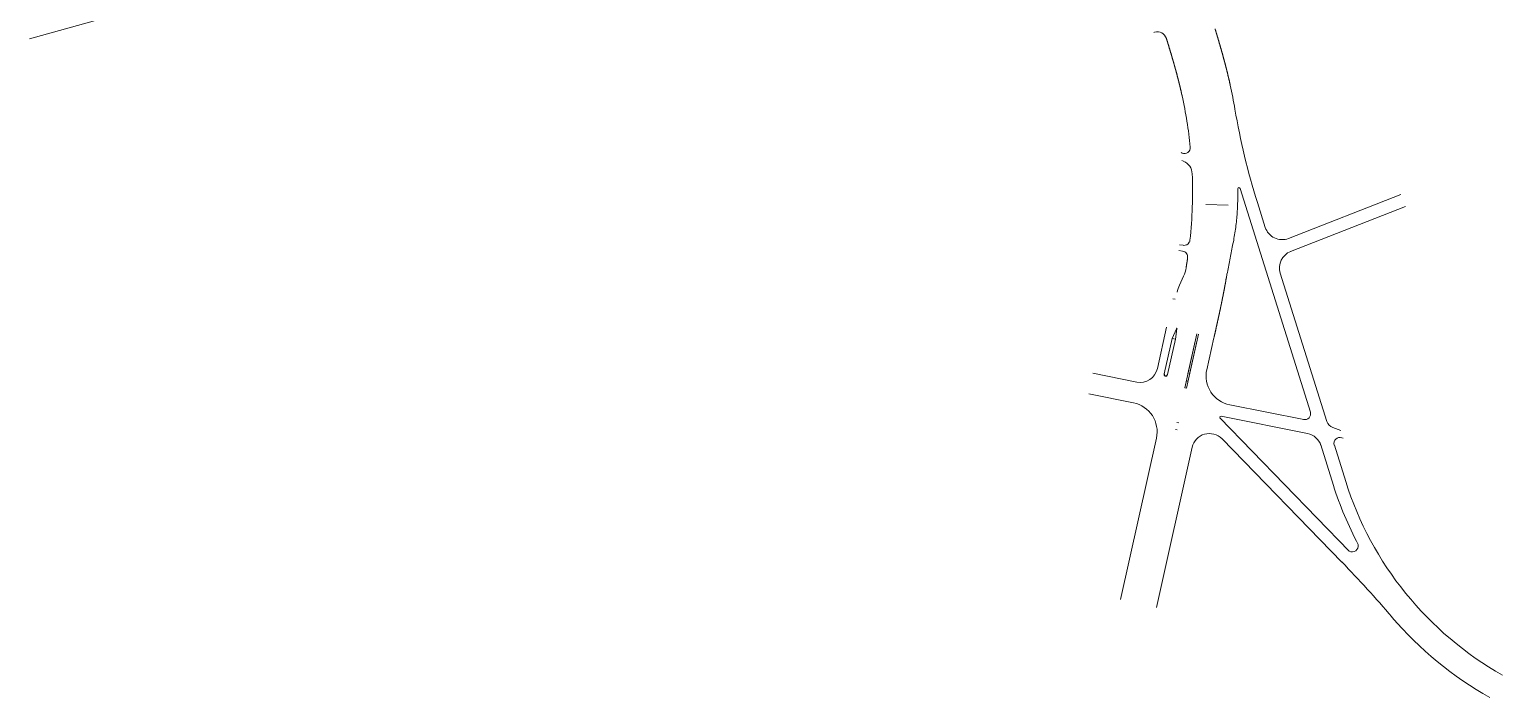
# Model space of a CAD drawing. Header units: millimetres. Extents: x 523446 to 528898, y 388189 to 392165.
# Drawn here: x 524499 to 525754, y 388189 to 388759 of the extents above; entities that cross this region are included whole.
import ezdxf

# ---------------------------------------------------------------- set-up
doc = ezdxf.new("R2010")
doc.units = ezdxf.units.MM
doc.linetypes.add('ACAD_ISO04W100', pattern=[30, 24, -3, 0, -3])
for name, color, linetype in [('MEDS道路平面中线-FZZD', 7, 'Continuous'), ('侧分带与渠化岛', 3, 'Continuous'), ('车行道边线', 5, 'ACAD_ISO04W100')]:
    doc.layers.add(name, color=color, linetype=linetype)

msp = doc.modelspace()

# ---------------------------------------------------------------- linework, layer by layer
at = {"layer": 'MEDS道路平面中线-FZZD', "color": 4, "linetype": 'ByBlock', "lineweight": 0}
msp.add_line((524499.3, 388750.7), (525292.2, 388972.4), dxfattribs=at)
at = {"layer": '侧分带与渠化岛', "color": 3, "lineweight": 0}
for p, q in [((525520, 388609), (525501.1, 388609.5)), ((525520, 388609), (525501.1, 388609.5)), ((525472.2, 388495.3), (525465.5, 388465.3)), ((525475.1, 388494.7), (525468.4, 388464.6)), ((525475.1, 388494.7), (525472.2, 388495.3)), ((525493.3, 388499.3), (525483, 388453.4)), ((525494.7, 388499), (525484.5, 388453.1)), ((525493.3, 388499.3), (525485.7, 388465.2)), ((525494.7, 388499), (525487.1, 388464.9)), ((525483, 388453.4), (525484.5, 388453.1)), ((525484.3, 388459.2), (525485.8, 388458.9)), ((525475.1, 388417.9), (525476.6, 388417.5)), ((525476.4, 388423.7), (525477.9, 388423.4))]:
    msp.add_line(p, q, dxfattribs=at)
for points in [[(525472.2, 388495.3), (525476, 388503.6)], [(525476.4, 388503.5), (525475.1, 388494.7)]]:
    msp.add_lwpolyline(points, dxfattribs=at)
at = {"layer": '侧分带与渠化岛', "color": 3}
for centre, radius, start, end in [((525476.2, 388503.6), 0.25, 337.8717, 161.5056), ((525466.9, 388464.9), 1.5, 167.4314, 347.4314)]:
    msp.add_arc(centre, radius, start, end, dxfattribs=at)
at = {"layer": '车行道边线', "linetype": 'Continuous', "lineweight": 0, "ltscale": 0.04}
for p, q in [((525480, 388653.8), (525480.9, 388653.4)), ((525480.5, 388647.1), (525482.1, 388646.4)), ((525530.2, 388623.3), (525590, 388432.7)), ((525667, 388618.2), (525571.4, 388580.6)), ((525544.9, 388611.4), (525551.6, 388590.1)), ((525671.1, 388607.9), (525573.2, 388569.5)), ((525477.9, 388570.3), (525481.2, 388569.8)), ((525478.6, 388575.2), (525481.8, 388574.8)), ((525482, 388548.4), (525478.6, 388540.8)), ((525604.1, 388424.6), (525564.4, 388551.1)), ((525474.9, 388528.8), (525473, 388529.2)), ((525467.6, 388505), (525459.8, 388469.7)), ((525507.9, 388496), (525501.8, 388468.8)), ((525442.2, 388458.3), (525404.9, 388465.8)), ((525439.4, 388440.5), (525401.3, 388448.1)), ((525584.3, 388426.3), (525521.3, 388438.9)), ((525513.1, 388427.5), (525513.3, 388427.2)), ((525587.6, 388414.4), (525514, 388429.1)), ((525609.1, 388419.4), (525615.9, 388417)), ((525428.2, 388273), (525458.9, 388410.5)), ((525459, 388266.2), (525489.4, 388402.7)), ((525616.7, 388304.9), (525514.8, 388409.9)), ((525620.1, 388373.5), (525610.4, 388404.6)), ((525616.8, 388410.8), (525618, 388410.4))]:
    msp.add_line(p, q, dxfattribs=at)
at = {"layer": '车行道边线', "linetype": 'Continuous', "lineweight": 0, "ltscale": 0.04, "flags": 128}
for points in [[(525456.8, 388756.1), (525457.4, 388756.3, -0.413626), (525467.4, 388751), (525467.5, 388750.8, 0.000063), (525467.6, 388750.5, 0.000064), (525467.7, 388750.1, 0.000065), (525467.8, 388749.7, 0.000067), (525467.9, 388749.4, 0.000068), (525468.1, 388749, 0.00007), (525468.2, 388748.6, 0.000071), (525468.3, 388748.3, 0.000072), (525468.4, 388747.9, 0.000074), (525468.5, 388747.5, 0.000075), (525468.6, 388747.2, 0.000076), (525468.7, 388746.8, 0.000078), (525468.8, 388746.4, 0.000079), (525468.9, 388746.1, 0.00008), (525469.1, 388745.7, 0.000082), (525469.2, 388745.3, 0.000083), (525469.3, 388745, 0.000084), (525469.4, 388744.6, 0.000086), (525469.5, 388744.2, 0.000087), (525469.6, 388743.9, 0.000088), (525469.7, 388743.5, 0.00009), (525469.8, 388743.1, 0.000091), (525469.9, 388742.8, 0.000092), (525470.1, 388742.4, 0.000094), (525470.2, 388742, 0.000095), (525470.3, 388741.7, 0.000097), (525470.4, 388741.3, 0.000098), (525470.5, 388740.9, 0.000099), (525470.6, 388740.6, 0.000101), (525470.7, 388740.2, 0.000102), (525470.8, 388739.9, 0.000103), (525470.9, 388739.5, 0.000105), (525471, 388739.1, 0.000106), (525471.1, 388738.8, 0.000107), (525471.3, 388738.4, 0.000109), (525471.4, 388738, 0.00011), (525471.5, 388737.7, 0.000111), (525471.6, 388737.3, 0.000113), (525471.7, 388736.9, 0.000114), (525471.8, 388736.6, 0.000115), (525471.9, 388736.2, 0.000117), (525472, 388735.8, 0.000118), (525472.1, 388735.5, 0.00012), (525472.2, 388735.1, 0.000121), (525472.3, 388734.8, 0.000122), (525472.4, 388734.4, 0.000124), (525472.5, 388734, 0.000123), (525472.6, 388733.7, 0.000121), (525472.7, 388733.3, 0.000121), (525472.8, 388733, 0.000122), (525472.9, 388732.6, 0.000123), (525473.1, 388732.2, 0.000124), (525473.2, 388731.9, 0.000126), (525473.3, 388731.5, 0.000127), (525473.4, 388731.1, 0.000128), (525473.5, 388730.8, 0.000129), (525473.6, 388730.4, 0.00013), (525473.7, 388730, 0.000132), (525473.8, 388729.7, 0.000133), (525473.9, 388729.3, 0.000134), (525474, 388729, 0.000135), (525474.1, 388728.6, 0.000136), (525474.2, 388728.2, 0.000138), (525474.3, 388727.9, 0.000139), (525474.4, 388727.5, 0.00014), (525474.5, 388727.1, 0.000141), (525474.6, 388726.8, 0.000142), (525474.7, 388726.4, 0.000143), (525474.8, 388726.1, 0.000145), (525474.9, 388725.7, 0.000146), (525475, 388725.3, 0.000147), (525475.1, 388725, 0.000148), (525475.2, 388724.6, 0.000149), (525475.3, 388724.2, 0.00015), (525475.4, 388723.9, 0.000152), (525475.5, 388723.5, 0.000153), (525475.6, 388723.2, 0.000154), (525475.7, 388722.8, 0.000155), (525475.8, 388722.4, 0.000156), (525475.9, 388722.1, 0.000157), (525476, 388721.7, 0.000159), (525476.1, 388721.4, 0.00016), (525476.2, 388721, 0.000161), (525476.3, 388720.6, 0.000162), (525476.4, 388720.3, 0.000163), (525476.5, 388719.9, 0.000164), (525476.6, 388719.5, 0.000166), (525476.7, 388719.2, 0.000167), (525476.7, 388718.8, 0.000168), (525476.8, 388718.5, 0.000169), (525476.9, 388718.1, 0.00017), (525477, 388717.7, 0.000171), (525477.1, 388717.4, 0.000172), (525477.2, 388717, 0.000174), (525477.3, 388716.7, 0.000175), (525477.4, 388716.3, 0.000176), (525477.5, 388715.9, 0.000177), (525477.6, 388715.6, 0.000178), (525477.7, 388715.2, 0.000179), (525477.8, 388714.8, 0.00018), (525477.9, 388714.5, 0.000182), (525478, 388714.1, 0.000183), (525478, 388713.8, 0.000184), (525478.1, 388713.4, 0.000185), (525478.2, 388713, 0.000186), (525478.3, 388712.7, 0.000187), (525478.4, 388712.3, 0.000188), (525478.5, 388712, 0.00019), (525478.6, 388711.6, 0.000191), (525478.7, 388711.2, 0.000192), (525478.8, 388710.9, 0.000193), (525478.8, 388710.5, 0.000194), (525478.9, 388710.2, 0.000195), (525479, 388709.8, 0.000196), (525479.1, 388709.4, 0.000197), (525479.2, 388709.1, 0.000198), (525479.3, 388708.7, 0.0002), (525479.4, 388708.4, 0.000201), (525479.5, 388708, 0.000202), (525479.5, 388707.6, 0.000203), (525479.6, 388707.3, 0.000204), (525479.7, 388706.9, 0.000205), (525479.8, 388706.6, 0.000206), (525479.9, 388706.2, 0.000207), (525480, 388705.8, 0.000208), (525480, 388705.5, 0.00021), (525480.1, 388705.1, 0.000211), (525480.2, 388704.8, 0.000212), (525480.3, 388704.4, 0.000213), (525480.4, 388704, 0.000214), (525480.4, 388703.7, 0.000215), (525480.5, 388703.3, 0.000216), (525480.6, 388703, 0.000217), (525480.7, 388702.6, 0.00023), (525480.8, 388702.2, 0.00023)], [(525508.8, 388759.4, 0.000076), (525508.9, 388759.1, 0.000078), (525509, 388758.7, 0.000079), (525509.1, 388758.3, 0.00008), (525509.2, 388757.9, 0.000082), (525509.4, 388757.6, 0.000083), (525509.5, 388757.2, 0.000084), (525509.6, 388756.8, 0.000086), (525509.7, 388756.4, 0.000087), (525509.8, 388756, 0.000088), (525509.9, 388755.7, 0.00009), (525510, 388755.3, 0.000091), (525510.2, 388754.9, 0.000092), (525510.3, 388754.5, 0.000094), (525510.4, 388754.1, 0.000095), (525510.5, 388753.8, 0.000097), (525510.6, 388753.4, 0.000098), (525510.7, 388753, 0.000099), (525510.8, 388752.6, 0.000101), (525511, 388752.2, 0.000102), (525511.1, 388751.9, 0.000103), (525511.2, 388751.5, 0.000105), (525511.3, 388751.1, 0.000106), (525511.4, 388750.7, 0.000107), (525511.5, 388750.3, 0.000109), (525511.6, 388750, 0.00011), (525511.7, 388749.6, 0.000111), (525511.9, 388749.2, 0.000113), (525512, 388748.8, 0.000114), (525512.1, 388748.4, 0.000115), (525512.2, 388748, 0.000117), (525512.3, 388747.7, 0.000118), (525512.4, 388747.3, 0.00012), (525512.5, 388746.9, 0.000121), (525512.6, 388746.5, 0.000122), (525512.8, 388746.1, 0.000124), (525512.9, 388745.7, 0.000128), (525513, 388745.4, 0.000133), (525513.1, 388745, 0.000135), (525513.2, 388744.6, 0.000136), (525513.3, 388744.2, 0.000138), (525513.4, 388743.8, 0.000139), (525513.5, 388743.4, 0.000141), (525513.6, 388743, 0.000142), (525513.8, 388742.7, 0.000144), (525513.9, 388742.3, 0.000145), (525514, 388741.9, 0.000147), (525514.1, 388741.5, 0.000148), (525514.2, 388741.1, 0.00015), (525514.3, 388740.7, 0.000152), (525514.4, 388740.4, 0.000153), (525514.5, 388740, 0.000155), (525514.6, 388739.6, 0.000156), (525514.7, 388739.2, 0.000158), (525514.8, 388738.8, 0.000159), (525515, 388738.4, 0.000161), (525515.1, 388738, 0.000162), (525515.2, 388737.6, 0.000164), (525515.3, 388737.3, 0.000165), (525515.4, 388736.9, 0.000167), (525515.5, 388736.5, 0.000168), (525515.6, 388736.1, 0.00017), (525515.7, 388735.7, 0.000171), (525515.8, 388735.3, 0.000173), (525515.9, 388734.9, 0.000175), (525516, 388734.5, 0.000176), (525516.1, 388734.2, 0.000178), (525516.2, 388733.8, 0.000179), (525516.3, 388733.4, 0.000181), (525516.4, 388733, 0.000182), (525516.5, 388732.6, 0.000184), (525516.6, 388732.2, 0.000185), (525516.8, 388731.8, 0.000187), (525516.9, 388731.4, 0.000189), (525517, 388731, 0.00019), (525517.1, 388730.6, 0.000192), (525517.2, 388730.3, 0.000193), (525517.3, 388729.9, 0.000195), (525517.4, 388729.5, 0.000196), (525517.5, 388729.1, 0.000198), (525517.6, 388728.7, 0.0002), (525517.7, 388728.3, 0.000201), (525517.8, 388727.9, 0.000203), (525517.9, 388727.5, 0.000204), (525518, 388727.1, 0.000206), (525518.1, 388726.7, 0.000208), (525518.2, 388726.3, 0.000209), (525518.3, 388726, 0.000211), (525518.4, 388725.6, 0.000212), (525518.5, 388725.2, 0.000214), (525518.6, 388724.8, 0.000215), (525518.7, 388724.4, 0.000217), (525518.8, 388724, 0.000219), (525518.9, 388723.6, 0.00022), (525519, 388723.2, 0.000222), (525519.1, 388722.8, 0.000223), (525519.2, 388722.4, 0.000225), (525519.3, 388722, 0.000227), (525519.4, 388721.6, 0.000228), (525519.5, 388721.2, 0.00023), (525519.6, 388720.8, 0.000232), (525519.7, 388720.4, 0.000233), (525519.8, 388720, 0.000235), (525519.8, 388719.6, 0.000236), (525519.9, 388719.3, 0.000238), (525520, 388718.9, 0.00024), (525520.1, 388718.5, 0.000241), (525520.2, 388718.1, 0.000243), (525520.3, 388717.7, 0.000245), (525520.4, 388717.3, 0.000246), (525520.5, 388716.9, 0.000248), (525520.6, 388716.5, 0.000249), (525520.7, 388716.1, 0.000251), (525520.8, 388715.7, 0.000253), (525520.9, 388715.3, 0.000254), (525521, 388714.9, 0.000256), (525521.1, 388714.5, 0.000258), (525521.2, 388714.1, 0.000259), (525521.2, 388713.7, 0.000261), (525521.3, 388713.3, 0.000263), (525521.4, 388712.9, 0.000264), (525521.5, 388712.5, 0.000266), (525521.6, 388712.1, 0.000268), (525521.7, 388711.7, 0.000256), (525521.8, 388711.3, 0.000256)], [(525485.5, 388564.1, 0.00006), (525485.5, 388564, 0.000198), (525485.4, 388563.6, 0.000197), (525485.4, 388563.3, 0.000196), (525485.3, 388562.9, 0.000195), (525485.3, 388562.5, 0.000194), (525485.2, 388562.2, 0.000193), (525485.1, 388561.8, 0.000192), (525485.1, 388561.4, 0.000191), (525485, 388561.1, 0.00019), (525485, 388560.7, 0.000188), (525484.9, 388560.3, 0.000187), (525484.9, 388560, 0.000186), (525484.8, 388559.6, 0.000185), (525484.7, 388559.2, 0.000184), (525484.7, 388558.9, 0.000183), (525484.6, 388558.5, 0.000182), (525484.6, 388558.1, 0.00018), (525484.5, 388557.8, 0.000179), (525484.4, 388557.4, 0.000178), (525484.4, 388557, 0.000177), (525484.3, 388556.7, 0.000176), (525484.3, 388556.3, 0.000175), (525484.2, 388555.9, 0.000166), (525484.1, 388555.6, 0.000166)], [(525518.5, 388547.1, 0.000092), (525518.4, 388546.9, 0.000187), (525518.4, 388546.6, 0.000186), (525518.3, 388546.2, 0.000184), (525518.2, 388545.8, 0.000183), (525518.1, 388545.4, 0.000181), (525518.1, 388545, 0.00018), (525518, 388544.6, 0.000178), (525517.9, 388544.2, 0.000177), (525517.9, 388543.8, 0.000175), (525517.8, 388543.4, 0.000174), (525517.7, 388543, 0.000172), (525517.7, 388542.6, 0.000171), (525517.6, 388542.2, 0.000169), (525517.5, 388541.8, 0.000168), (525517.4, 388541.5, 0.000166), (525517.4, 388541.1, 0.000165), (525517.3, 388540.7, 0.000163), (525517.2, 388540.3, 0.000162), (525517.2, 388539.9, 0.00016), (525517.1, 388539.5, 0.000159), (525517, 388539.1, 0.000157), (525516.9, 388538.7, 0.000156), (525516.9, 388538.3, 0.000154), (525516.8, 388537.9, 0.000153), (525516.7, 388537.5, 0.000151), (525516.6, 388537.2, 0.00015), (525516.6, 388536.8, 0.000149), (525516.5, 388536.4, 0.000147), (525516.4, 388536, 0.000146), (525516.3, 388535.6, 0.000144), (525516.3, 388535.2, 0.000143), (525516.2, 388534.8, 0.000141), (525516.1, 388534.4, 0.00014), (525516, 388534, 0.000138), (525516, 388533.6, 0.000137), (525515.9, 388533.3, 0.000135), (525515.8, 388532.9, 0.000134), (525515.7, 388532.5, 0.000132), (525515.7, 388532.1, 0.000131), (525515.6, 388531.7, 0.000127), (525515.5, 388531.3, 0.000124), (525515.4, 388530.9, 0.000122), (525515.3, 388530.5, 0.000121), (525515.3, 388530.2, 0.00012), (525515.2, 388529.8, 0.000118), (525515.1, 388529.4, 0.000117), (525515, 388529, 0.000115), (525515, 388528.6, 0.000114), (525514.9, 388528.2, 0.000113), (525514.8, 388527.8, 0.000111), (525514.7, 388527.4, 0.00011), (525514.6, 388527.1, 0.000109), (525514.6, 388526.7, 0.000107), (525514.5, 388526.3, 0.000106), (525514.4, 388525.9, 0.000105), (525514.3, 388525.5, 0.000103), (525514.2, 388525.1, 0.000102), (525514.2, 388524.7, 0.000101), (525514.1, 388524.4, 0.000099), (525514, 388524, 0.000098), (525513.9, 388523.6, 0.000097), (525513.8, 388523.2, 0.000095), (525513.8, 388522.8, 0.000094), (525513.7, 388522.4, 0.000092), (525513.6, 388522, 0.000091), (525513.5, 388521.6, 0.00009), (525513.4, 388521.3, 0.000088), (525513.4, 388520.9, 0.000087), (525513.3, 388520.5, 0.000086), (525513.2, 388520.1, 0.000084), (525513.1, 388519.7, 0.000083), (525513, 388519.3, 0.000082), (525512.9, 388519, 0.00008), (525512.9, 388518.6, 0.000079), (525512.8, 388518.2, 0.000078), (525512.7, 388517.8, 0.000076), (525512.6, 388517.4, 0.000075), (525512.5, 388517, 0.000074), (525512.5, 388516.6, 0.000072), (525512.4, 388516.3, 0.000071), (525512.3, 388515.9, 0.00007), (525512.2, 388515.5, 0.000068), (525512.1, 388515.1, 0.000067), (525512, 388514.7, 0.000065), (525512, 388514.3, 0.000064), (525511.9, 388514, 0.000063), (525511.8, 388513.6, 0.000061), (525511.7, 388513.2, 0.00006), (525511.6, 388512.8, 0.000059), (525511.5, 388512.4, 0.000057), (525511.5, 388512, 0.000056), (525511.4, 388511.7, 0.000055), (525511.3, 388511.3, 0.000053), (525511.2, 388510.9, 0.000052), (525511.1, 388510.5, 0.000051), (525511, 388510.1, 0.000049), (525511, 388509.7, 0.000048), (525510.9, 388509.4, 0.000047), (525510.8, 388509, 0.000045), (525510.7, 388508.6, 0.000044), (525510.6, 388508.2, 0.000043), (525510.5, 388507.8, 0.000041), (525510.4, 388507.4, 0.00004), (525510.4, 388507.1, 0.000038), (525510.3, 388506.7, 0.000037), (525510.2, 388506.3, 0.000036), (525510.1, 388505.9, 0.000034), (525510, 388505.5, 0.000033), (525509.9, 388505.2, 0.000032), (525509.9, 388504.8, 0.00003), (525509.8, 388504.4, 0.000029), (525509.7, 388504, 0.000028), (525509.6, 388503.6, 0.000026), (525509.5, 388503.2, 0.000025), (525509.4, 388502.9, 0.000024), (525509.4, 388502.5, 0.000022), (525509.3, 388502.1, 0.000021), (525509.2, 388501.7, 0.00002), (525509.1, 388501.3, 0.000018), (525509, 388501, 0.000017), (525508.9, 388500.6, 0.000016), (525508.8, 388500.2, 0.000014), (525508.8, 388499.8, 0.000013), (525508.7, 388499.4, 0.000011), (525508.6, 388499.1, 0.00001), (525508.5, 388498.7, 0.000009), (525508.4, 388498.3, 0.000007), (525508.3, 388497.9, 0.000006), (525508.2, 388497.5, 0.000005), (525508.2, 388497.2, 0.000003), (525508.1, 388496.8, 0.000002), (525508, 388496.4), (525507.9, 388496)]]:
    msp.add_lwpolyline(points, format="xyb", dxfattribs=at)
msp.add_lwpolyline([(525528, 388608.7), (525528, 388607.2), (525527.9, 388605.6), (525527.8, 388604), (525527.7, 388602.5), (525527.6, 388600.9), (525527.5, 388599.4), (525527.3, 388597.8), (525527.2, 388596.2), (525527, 388594.7), (525526.8, 388593.1), (525526.6, 388591.6), (525526.4, 388590), (525526.2, 388588.5), (525525.9, 388586.9), (525525.7, 388585.4), (525525.4, 388583.8), (525525.2, 388582.3), (525524.9, 388580.7), (525524.7, 388579.2), (525524.4, 388577.7), (525524.1, 388576.1), (525523.8, 388574.6), (525523.5, 388573.1), (525523.2, 388571.5), (525522.9, 388570), (525522.6, 388568.5), (525522.3, 388566.9), (525522, 388565.4), (525521.7, 388563.9), (525521.4, 388562.3), (525521.1, 388560.8), (525520.8, 388559.3), (525520.5, 388557.8), (525520.2, 388556.3), (525519.9, 388554.7), (525519.6, 388553.2), (525519.3, 388551.7), (525519, 388550.2), (525518.5, 388547.2)], dxfattribs=at)
msp.add_lwpolyline([(525528, 388608.7), (525528, 388607.2), (525527.9, 388605.6), (525527.8, 388604), (525527.7, 388602.5), (525527.6, 388600.9), (525527.5, 388599.4), (525527.3, 388597.8), (525527.2, 388596.2), (525527, 388594.7), (525526.8, 388593.1), (525526.6, 388591.6), (525526.4, 388590), (525526.2, 388588.5), (525525.9, 388586.9), (525525.7, 388585.4), (525525.4, 388583.8), (525525.2, 388582.3), (525524.9, 388580.7), (525524.7, 388579.2), (525524.4, 388577.7), (525524.1, 388576.1), (525523.8, 388574.6), (525523.5, 388573.1), (525523.2, 388571.5), (525522.9, 388570), (525522.6, 388568.5), (525522.3, 388566.9), (525522, 388565.4), (525521.7, 388563.9), (525521.4, 388562.3), (525521.1, 388560.8), (525520.8, 388559.3), (525520.5, 388557.8), (525520.2, 388556.3), (525519.9, 388554.7), (525519.6, 388553.2), (525519.3, 388551.7), (525519, 388550.2), (525518.5, 388547.2)], dxfattribs=at)
at = {"layer": '车行道边线', "linetype": 'Continuous', "lineweight": 0, "ltscale": 0.04}
for points in [[(525512.9, 388427.7), (525623.1, 388314.1)], [(525598.8, 388404.7), (525609.6, 388370.2)]]:
    msp.add_lwpolyline(points, dxfattribs=at)
for points in [[(525609.6, 388370.2, 0.045767), (525630.8, 388319.7, 0.045767)], [(525623.1, 388314.2, 0.630964), (525630.7, 388319.7, 0.630964)]]:
    msp.add_lwpolyline(points, format="xyb", dxfattribs=at)
for centre, radius, start, end in [((525110.7, 388620.4), 379, 5.7697, 12.4634), ((525110.7, 388620.4), 421, 9.6257, 12.4674), ((526117.3, 388791.2), 600, 189.6257, 197.4364), ((525482.8, 388658), 5, 246.9693, 5.7697), ((525477.4, 388635.3), 12, 2.3276, 66.9693), ((525110.7, 388620.4), 379, 353.7506, 2.3276), ((525110.7, 388620.4), 417.5, 358.3953, 0.3496), ((525529.2, 388623), 1, 17.4364, 180.3496), ((525565.9, 388594.6), 15, 197.4364, 291.4234), ((525482.5, 388579.7), 5, 262.1762, 332.0801), ((525482.5, 388579.7), 5, 332.7391, 353.7506), ((525480.5, 388564.8), 5.01, 351.8245, 82.1432), ((525578.7, 388555.6), 15, 111.4234, 197.4364), ((525454.6, 388560.6), 30, 336.0556, 350.458), ((525506, 388528.7), 30, 156.0556, 168.4294), ((525445.1, 388473), 15, 258.6784, 347.4314), ((525526.2, 388463.4), 25, 167.4314, 258.6784), ((525434.5, 388416), 25, 347.4314, 78.6784), ((525513.8, 388428.1), 1, 78.6784, 224.1571), ((525585.2, 388431.2), 5, 258.6784, 17.4364), ((525504, 388399.4), 15, 44.1571, 167.4314), ((525584.7, 388399.7), 15, 17.4364, 78.6784), ((525611.7, 388427), 8, 197.4364, 250.4961), ((525615.1, 388406.1), 5, 70.4961, 197.4364), ((525895.8, 388460.1), 289, 197.4364, 240.5207), ((524899.3, 387608.3), 1000, 40.5237, 44.1571), ((525895.8, 388460.1), 311, 220.5237, 240.5207)]:
    msp.add_arc(centre, radius, start, end, dxfattribs=at)

doc.saveas('drawing.dxf')
